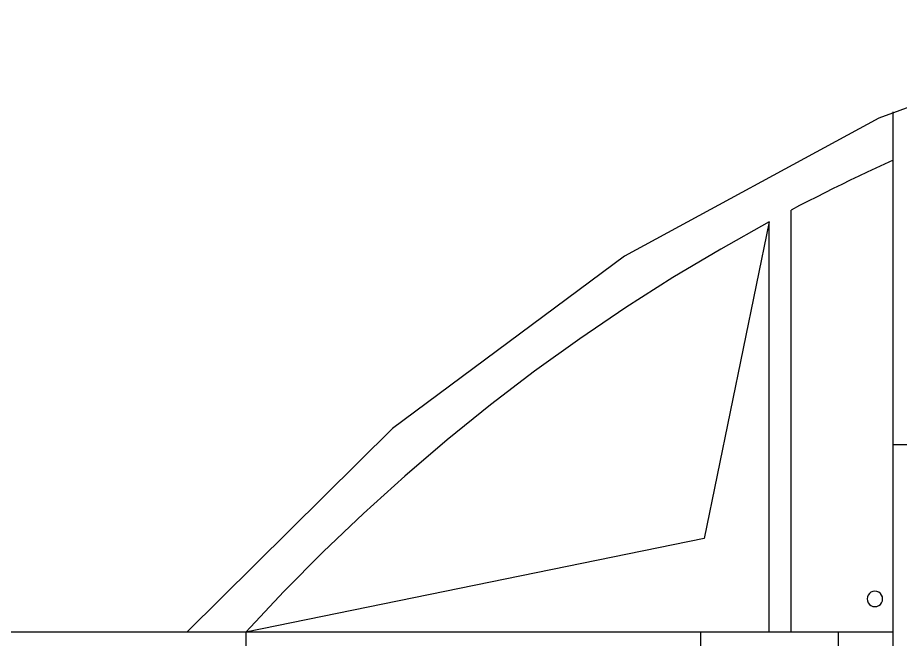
# Model space of a CAD drawing. Header units: centimetres. Extents: x 1966 to 8787, y 7398 to 12383.
# Drawn here: x 6428.1 to 6909.5, y 11682.5 to 12021.9 of the extents above; entities that cross this region are included whole.
import ezdxf

# ---------------------------------------------------------------- set-up
doc = ezdxf.new("R2010")
doc.units = ezdxf.units.CM

msp = doc.modelspace()

# ---------------------------------------------------------------- linework, layer by layer
for p, q in [((7045.83, 12021.92), (6897.86, 11967.05)), ((6905.51, 11662.49), (6905.51, 11970.48)), ((6897.86, 11967.05), (6759.14, 11891.78)), ((6896.16, 11939.83), (6891.49, 11937.64)), ((6900.83, 11942.01), (6896.16, 11939.83)), ((6905.51, 11944.16), (6900.83, 11942.01)), ((6886.84, 11935.42), (6882.2, 11933.18)), ((6891.49, 11937.64), (6886.84, 11935.42)), ((6877.57, 11930.91), (6872.95, 11928.63)), ((6882.2, 11933.18), (6877.57, 11930.91)), ((6868.34, 11926.32), (6863.74, 11923.99)), ((6872.95, 11928.63), (6868.34, 11926.32)), ((6859.15, 11921.64), (6854.58, 11919.27)), ((6863.74, 11923.99), (6859.15, 11921.64)), ((6854.58, 11919.27), (6850.01, 11916.88)), ((6850.01, 11686.49), (6850.01, 11916.88)), ((6838.01, 11910.45), (6802.51, 11737.49)), ((6838.01, 11910.45), (6811.53, 11895.58)), ((6838.01, 11686.49), (6838.01, 11910.45)), ((6759.14, 11891.78), (6632.48, 11797.63)), ((6811.53, 11895.58), (6785.47, 11879.97)), ((6785.47, 11879.97), (6759.86, 11863.64)), ((6759.86, 11863.64), (6734.71, 11846.6)), ((6734.71, 11846.6), (6710.05, 11828.87)), ((6710.05, 11828.87), (6685.89, 11810.46)), ((6685.89, 11810.46), (6662.26, 11791.37)), ((6632.48, 11797.63), (6520.42, 11686.49)), ((6662.26, 11791.37), (6639.17, 11771.64)), ((6913.51, 11788.77), (6905.51, 11788.77)), ((6639.17, 11771.64), (6616.64, 11751.27)), ((6616.64, 11751.27), (6594.68, 11730.27)), ((6802.51, 11737.49), (6552.58, 11686.49)), ((6594.68, 11730.27), (6573.33, 11708.68)), ((6573.33, 11708.68), (6552.58, 11686.49)), ((6894.52, 11708.67), (6893.5, 11708.25)), ((6895.61, 11708.82), (6894.52, 11708.67)), ((6896.71, 11708.67), (6895.61, 11708.82)), ((6897.72, 11708.25), (6896.71, 11708.67)), ((6891.53, 11705.69), (6891.39, 11704.59)), ((6891.39, 11704.59), (6891.53, 11703.5)), ((6891.95, 11706.7), (6891.53, 11705.69)), ((6892.63, 11707.58), (6891.95, 11706.7)), ((6893.5, 11708.25), (6892.63, 11707.58)), ((6898.6, 11707.58), (6897.72, 11708.25)), ((6899.27, 11706.7), (6898.6, 11707.58)), ((6899.69, 11705.69), (6899.27, 11706.7)), ((6899.84, 11704.59), (6899.69, 11705.69)), ((6899.69, 11703.5), (6899.84, 11704.59)), ((6891.53, 11703.5), (6891.95, 11702.48)), ((6891.95, 11702.48), (6892.63, 11701.61)), ((6892.63, 11701.61), (6893.5, 11700.93)), ((6893.5, 11700.93), (6894.52, 11700.51)), ((6894.52, 11700.51), (6895.61, 11700.37)), ((6895.61, 11700.37), (6896.71, 11700.51)), ((6896.71, 11700.51), (6897.72, 11700.93)), ((6897.72, 11700.93), (6898.6, 11701.61)), ((6898.6, 11701.61), (6899.27, 11702.48)), ((6899.27, 11702.48), (6899.69, 11703.5)), ((6520.42, 11686.49), (6354.51, 11686.49)), ((6552.58, 11686.49), (6520.42, 11686.49)), ((6552.58, 11686.49), (6552.58, 11662.49)), ((6800.51, 11686.49), (6552.58, 11686.49)), ((6800.51, 11686.49), (6800.51, 11678.49)), ((6838.01, 11686.49), (6800.51, 11686.49)), ((6850.01, 11686.49), (6838.01, 11686.49)), ((6875.51, 11686.49), (6850.01, 11686.49)), ((6875.51, 11686.49), (6875.51, 11678.49)), ((6905.51, 11686.49), (6875.51, 11686.49))]:
    msp.add_line(p, q)

doc.saveas('drawing.dxf')
